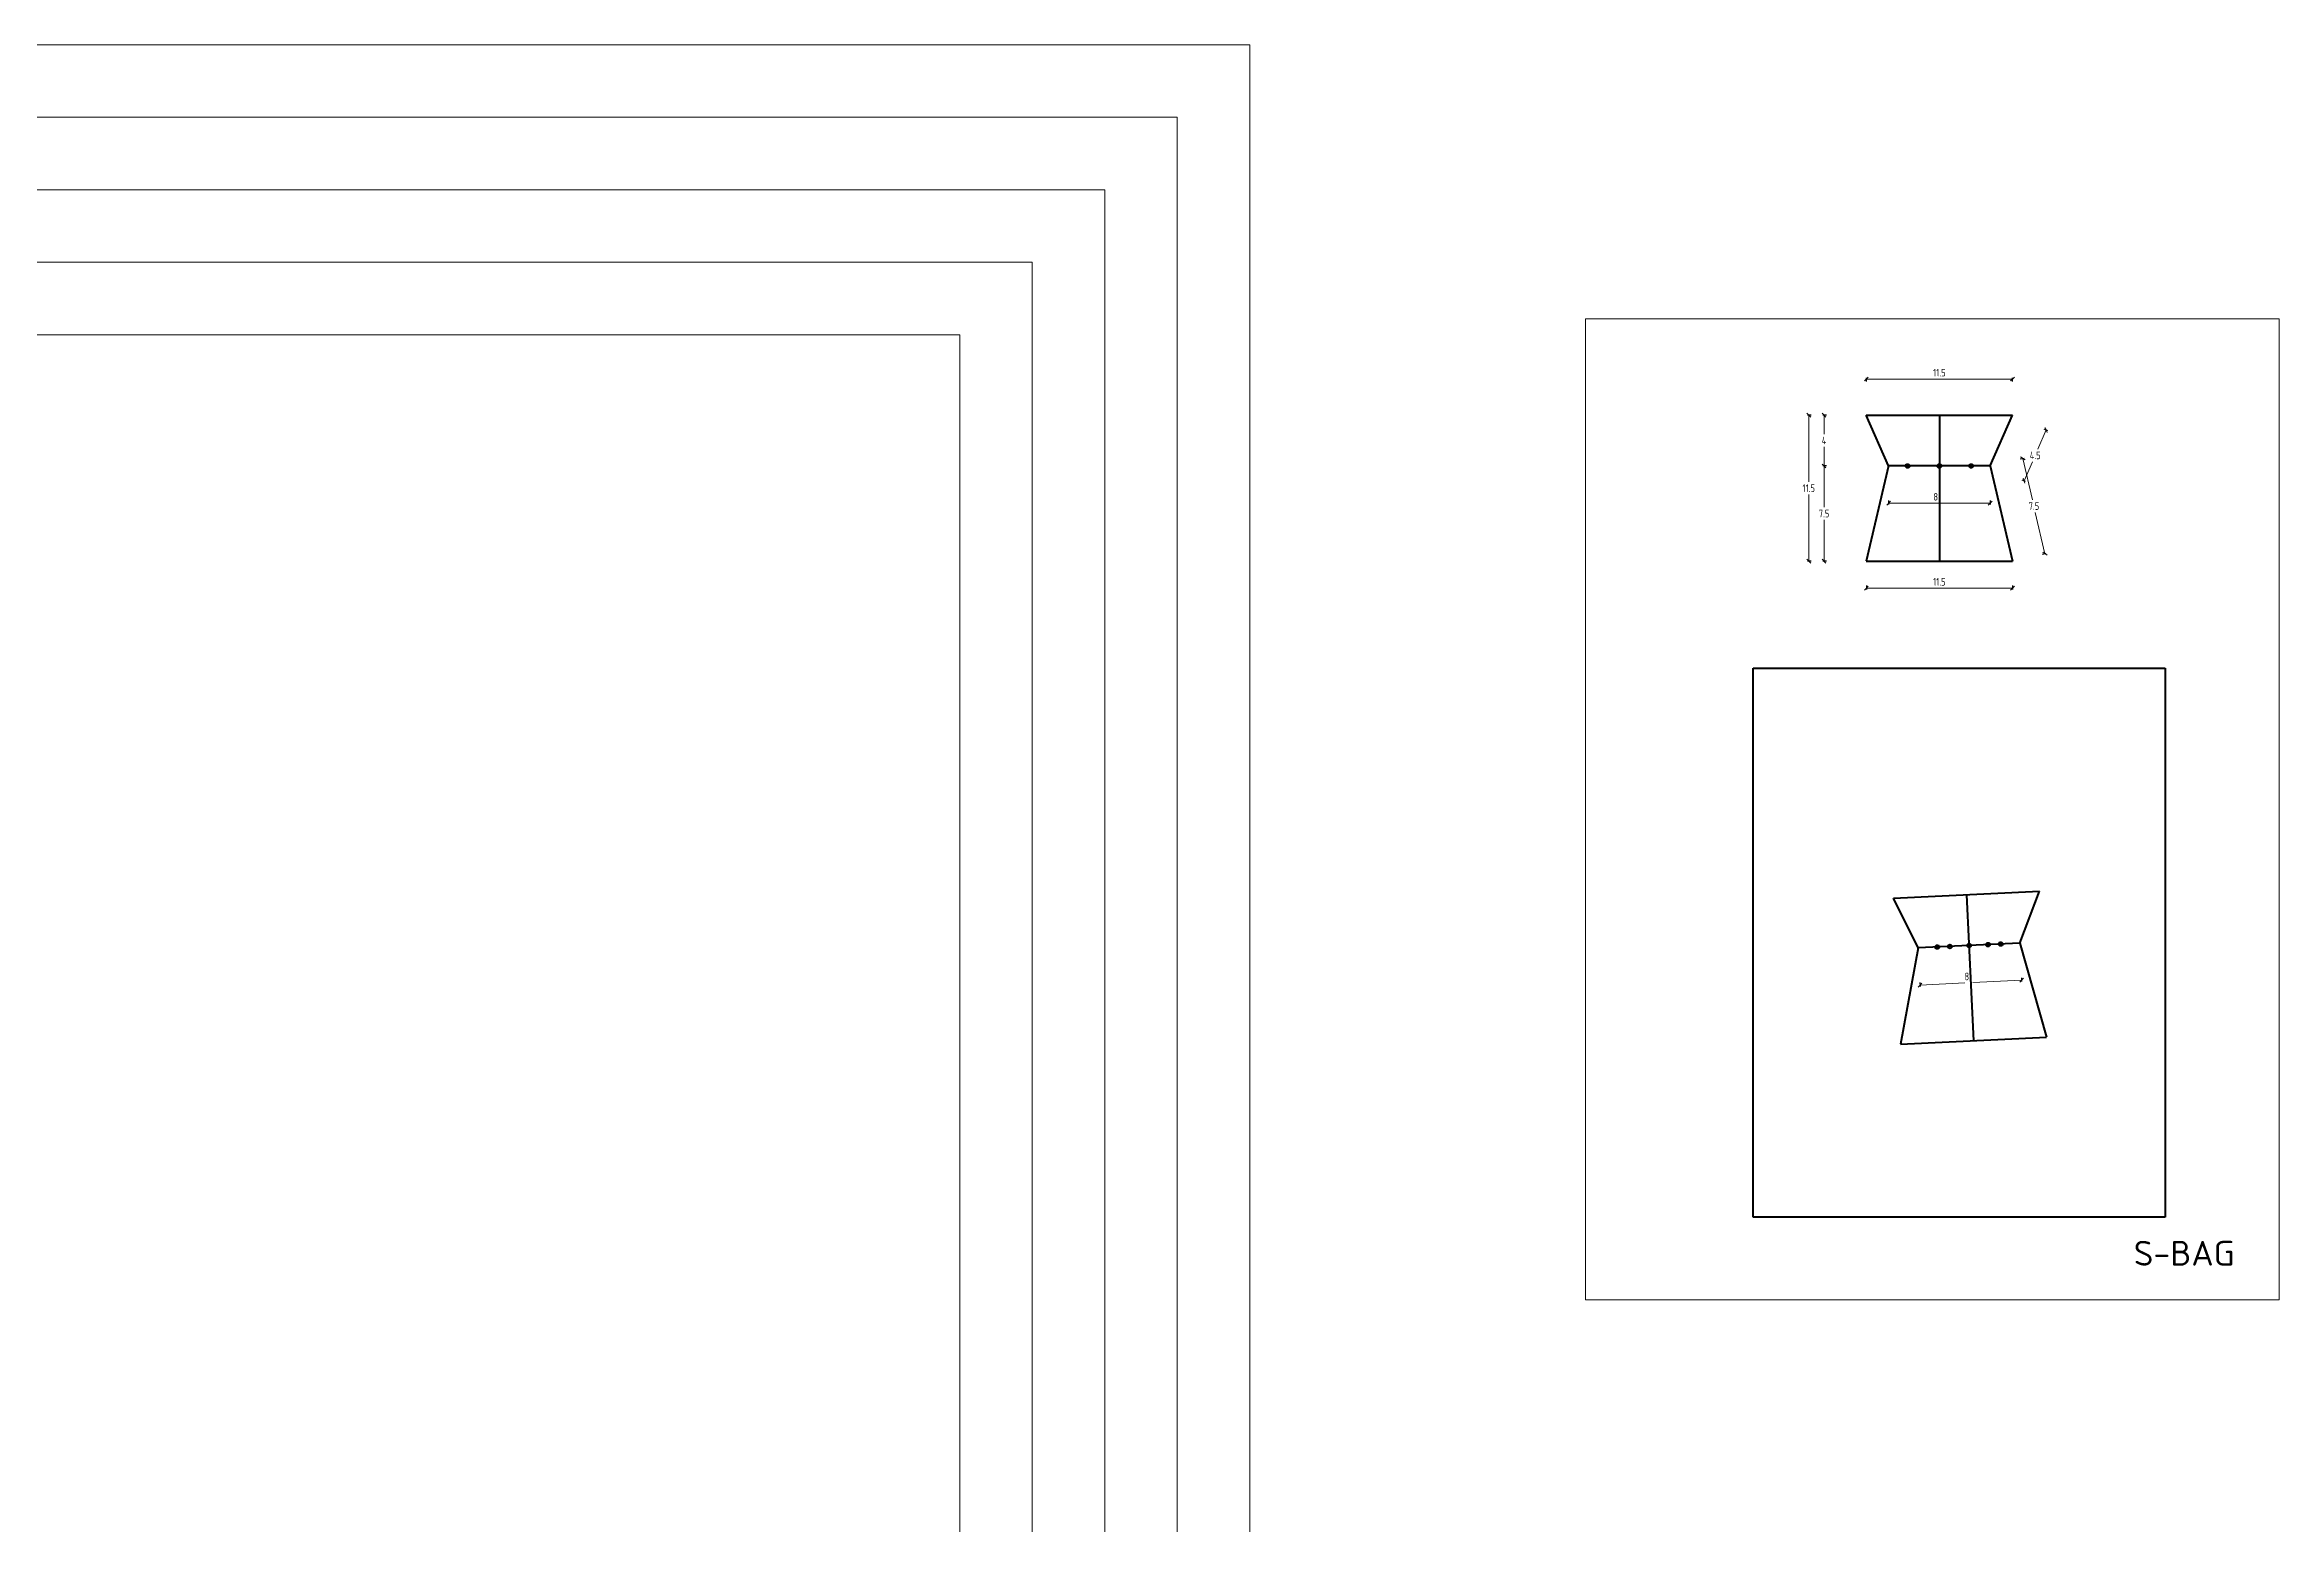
# Model space of a CAD drawing. Header units: centimetres. Extents: x 25 to 752, y 13 to 585.
# Drawn here: x 576.5 to 752.4, y 415.6 to 532.1 of the extents above; entities that cross this region are included whole.
import ezdxf

# ---------------------------------------------------------------- set-up
doc = ezdxf.new("R2010")
doc.units = ezdxf.units.CM
doc.header["$MEASUREMENT"] = 0
doc.layers.add('BETON', color=74, linetype='Continuous', lineweight=40)
doc.layers.add('KOTE', color=8, linetype='Continuous', lineweight=13)
doc.styles.add('1-200', font='isocpeur.ttf', dxfattribs={"height": 60})
doc.styles.add('KOTE', font='isocp3.shx', dxfattribs={"width": 0.9})
doc.dimstyles.new('Copy of smi-z-zinco-2', dxfattribs={"dimtxt": 0.6, "dimasz": 0.3, "dimexe": 0.1, "dimexo": 0, "dimgap": 0.2, "dimtad": 1, "dimtih": 1, "dimtoh": 1, "dimrnd": 0.5, "dimzin": 12, "dimdsep": 46, "dimtxsty": 'KOTE', "dimblk": 'OBLIQUE', "dimcen": 0, "dimclrd": 8, "dimclrt": 4, "dimazin": 3, "dimtfac": 1, "dimtix": 1, "dimtmove": 2, "dimatfit": 2, "dimldrblk": 'NONE', "dimfxl": 0.2, "dimfxlon": 1, "dimtvp": 1, "dimtolj": 1, "dimlwd": -1, "dimarcsym": 0})
picture_1 = doc.add_image_def('image1.jpg', size_in_pixel=(3024, 4032))

# ---------------------------------------------------------------- blocks, each defined once
blk = doc.blocks.new('_Oblique')
at = {"color": 0, "linetype": 'ByBlock', "lineweight": -2}
blk.add_line((-0.5, -0.5), (0.5, 0.5), dxfattribs=at)
blk = doc.blocks.new('*D21')
at = {"layer": 'Defpoints', "color": 0, "transparency": 16777216}
for p in [(731.35, 505.79), (719.85, 502.95), (731.35, 502.95)]:
    blk.add_point(p, dxfattribs=at)
at = {"layer": 'KOTE', "color": 0, "lineweight": -2, "transparency": 16777216}
for p, q in [((719.85, 505.59), (719.85, 505.89)), ((731.35, 505.59), (731.35, 505.89))]:
    blk.add_line(p, q, dxfattribs=at)
at = {"layer": 'KOTE', "color": 8, "transparency": 16777216}
blk.add_line((719.85, 505.79), (731.35, 505.79), dxfattribs=at)
at = {"layer": 'KOTE', "color": 8, "transparency": 16777216, "xscale": 0.3, "yscale": 0.3, "zscale": 0.3, "rotation": 180}
blk.add_blockref('_Oblique', (719.85, 505.79), dxfattribs=at)
at = {"layer": 'KOTE', "color": 8, "transparency": 16777216, "xscale": 0.3, "yscale": 0.3, "zscale": 0.3}
blk.add_blockref('_Oblique', (731.35, 505.79), dxfattribs=at)
at = {"layer": 'KOTE', "color": 4, "transparency": 16777216, "insert": (725.6, 506.29), "char_height": 0.6, "attachment_point": 5, "style": 'KOTE'}
blk.add_mtext('\\A1;11.5', dxfattribs=at)
blk = doc.blocks.new('_None')
blk = doc.blocks.new('*D22')
at = {"layer": 'Defpoints', "color": 0, "transparency": 16777216}
for p in [(719.85, 491.45), (731.35, 491.45), (731.35, 489.33)]:
    blk.add_point(p, dxfattribs=at)
at = {"layer": 'KOTE', "color": 0, "lineweight": -2, "transparency": 16777216}
for p, q in [((719.85, 489.53), (719.85, 489.23)), ((731.35, 489.53), (731.35, 489.23))]:
    blk.add_line(p, q, dxfattribs=at)
at = {"layer": 'KOTE', "color": 8, "transparency": 16777216}
blk.add_line((719.85, 489.33), (731.35, 489.33), dxfattribs=at)
at = {"layer": 'KOTE', "color": 8, "transparency": 16777216, "xscale": 0.3, "yscale": 0.3, "zscale": 0.3, "rotation": 180}
blk.add_blockref('_Oblique', (719.85, 489.33), dxfattribs=at)
at = {"layer": 'KOTE', "color": 8, "transparency": 16777216, "xscale": 0.3, "yscale": 0.3, "zscale": 0.3}
blk.add_blockref('_Oblique', (731.35, 489.33), dxfattribs=at)
at = {"layer": 'KOTE', "color": 4, "transparency": 16777216, "insert": (725.6, 489.83), "char_height": 0.6, "attachment_point": 5, "style": 'KOTE'}
blk.add_mtext('\\A1;11.5', dxfattribs=at)
blk = doc.blocks.new('*D23')
at = {"layer": 'Defpoints', "color": 0, "transparency": 16777216}
for p in [(731.35, 502.95), (729.6, 498.95), (732.26, 497.78)]:
    blk.add_point(p, dxfattribs=at)
at = {"layer": 'KOTE', "color": 8, "transparency": 16777216}
for p, q in [((734.01, 501.78), (733.36, 500.28)), ((732.26, 497.78), (732.92, 499.28))]:
    blk.add_line(p, q, dxfattribs=at)
at = {"layer": 'KOTE', "color": 0, "lineweight": -2, "transparency": 16777216}
for p, q in [((733.83, 501.86), (734.1, 501.74)), ((732.08, 497.86), (732.35, 497.74))]:
    blk.add_line(p, q, dxfattribs=at)
at = {"layer": 'KOTE', "color": 8, "transparency": 16777216, "xscale": 0.3, "yscale": 0.3, "zscale": 0.3}
for p, rotation in [((734.01, 501.78), 66.37062226934322), ((732.26, 497.78), 246.3706222693431)]:
    blk.add_blockref('_Oblique', p, dxfattribs=dict(at, rotation=rotation))
at = {"layer": 'KOTE', "color": 4, "transparency": 16777216, "insert": (733.14, 499.78), "char_height": 0.6, "attachment_point": 5, "style": 'KOTE'}
blk.add_mtext('\\A1;4.5', dxfattribs=at)
blk = doc.blocks.new('*D24')
at = {"layer": 'Defpoints', "color": 0, "transparency": 16777216}
for p in [(729.6, 498.95), (731.35, 491.45), (733.91, 492.04)]:
    blk.add_point(p, dxfattribs=at)
at = {"layer": 'KOTE', "color": 0, "lineweight": -2, "transparency": 16777216}
for p, q in [((731.97, 499.5), (732.26, 499.57)), ((733.72, 492), (734.01, 492.07))]:
    blk.add_line(p, q, dxfattribs=at)
at = {"layer": 'KOTE', "color": 8, "transparency": 16777216}
for p, q in [((732.16, 499.54), (732.92, 496.29)), ((733.91, 492.04), (733.15, 495.29))]:
    blk.add_line(p, q, dxfattribs=at)
at = {"layer": 'KOTE', "color": 8, "transparency": 16777216, "xscale": 0.3, "yscale": 0.3, "zscale": 0.3}
for p, rotation in [((732.16, 499.54), 103.1340223063963), ((733.91, 492.04), 283.1340223063963)]:
    blk.add_blockref('_Oblique', p, dxfattribs=dict(at, rotation=rotation))
at = {"layer": 'KOTE', "color": 4, "transparency": 16777216, "insert": (733.04, 495.79), "char_height": 0.6, "attachment_point": 5, "style": 'KOTE'}
blk.add_mtext('\\A1;7.5', dxfattribs=at)
blk = doc.blocks.new('*D25')
at = {"layer": 'Defpoints', "color": 0, "transparency": 16777216}
for p in [(721.6, 498.95), (729.6, 498.95), (729.6, 496.02)]:
    blk.add_point(p, dxfattribs=at)
at = {"layer": 'KOTE', "color": 0, "lineweight": -2, "transparency": 16777216}
for p, q in [((721.6, 496.22), (721.6, 495.92)), ((729.6, 496.22), (729.6, 495.92))]:
    blk.add_line(p, q, dxfattribs=at)
at = {"layer": 'KOTE', "color": 8, "transparency": 16777216}
blk.add_line((721.6, 496.02), (729.6, 496.02), dxfattribs=at)
at = {"layer": 'KOTE', "color": 8, "transparency": 16777216, "xscale": 0.3, "yscale": 0.3, "zscale": 0.3, "rotation": 180}
blk.add_blockref('_Oblique', (721.6, 496.02), dxfattribs=at)
at = {"layer": 'KOTE', "color": 8, "transparency": 16777216, "xscale": 0.3, "yscale": 0.3, "zscale": 0.3}
blk.add_blockref('_Oblique', (729.6, 496.02), dxfattribs=at)
at = {"layer": 'KOTE', "color": 4, "transparency": 16777216, "insert": (725.31, 496.52), "char_height": 0.6, "attachment_point": 5, "style": 'KOTE'}
blk.add_mtext('\\A1;8', dxfattribs=at)
blk = doc.blocks.new('*D26')
at = {"layer": 'Defpoints', "color": 0, "transparency": 16777216}
for p in [(719.85, 502.95), (716.52, 498.95), (721.6, 498.95)]:
    blk.add_point(p, dxfattribs=at)
at = {"layer": 'KOTE', "color": 0, "lineweight": -2, "transparency": 16777216}
for p, q in [((716.72, 502.95), (716.42, 502.95)), ((716.72, 498.95), (716.42, 498.95))]:
    blk.add_line(p, q, dxfattribs=at)
at = {"layer": 'KOTE', "color": 8, "transparency": 16777216}
for p, q in [((716.52, 502.95), (716.52, 501.45)), ((716.52, 498.95), (716.52, 500.45))]:
    blk.add_line(p, q, dxfattribs=at)
at = {"layer": 'KOTE', "color": 8, "transparency": 16777216, "xscale": 0.3, "yscale": 0.3, "zscale": 0.3}
for p, rotation in [((716.52, 502.95), 90), ((716.52, 498.95), 270)]:
    blk.add_blockref('_Oblique', p, dxfattribs=dict(at, rotation=rotation))
at = {"layer": 'KOTE', "color": 4, "transparency": 16777216, "insert": (716.52, 500.95), "char_height": 0.6, "attachment_point": 5, "style": 'KOTE'}
blk.add_mtext('\\A1;4', dxfattribs=at)
blk = doc.blocks.new('*D27')
at = {"layer": 'Defpoints', "color": 0, "transparency": 16777216}
for p in [(721.6, 498.95), (716.52, 491.45), (719.85, 491.45)]:
    blk.add_point(p, dxfattribs=at)
at = {"layer": 'KOTE', "color": 0, "lineweight": -2, "transparency": 16777216}
for p, q in [((716.72, 498.95), (716.42, 498.95)), ((716.72, 491.45), (716.42, 491.45))]:
    blk.add_line(p, q, dxfattribs=at)
at = {"layer": 'KOTE', "color": 8, "transparency": 16777216}
for p, q in [((716.52, 498.95), (716.52, 495.7)), ((716.52, 491.45), (716.52, 494.7))]:
    blk.add_line(p, q, dxfattribs=at)
at = {"layer": 'KOTE', "color": 8, "transparency": 16777216, "xscale": 0.3, "yscale": 0.3, "zscale": 0.3}
for p, rotation in [((716.52, 498.95), 90), ((716.52, 491.45), 270)]:
    blk.add_blockref('_Oblique', p, dxfattribs=dict(at, rotation=rotation))
at = {"layer": 'KOTE', "color": 4, "transparency": 16777216, "insert": (716.52, 495.2), "char_height": 0.6, "attachment_point": 5, "style": 'KOTE'}
blk.add_mtext('\\A1;7.5', dxfattribs=at)
blk = doc.blocks.new('*D28')
at = {"layer": 'Defpoints', "color": 0, "transparency": 16777216}
for p in [(719.85, 502.95), (715.32, 491.45), (719.85, 491.45)]:
    blk.add_point(p, dxfattribs=at)
at = {"layer": 'KOTE', "color": 0, "lineweight": -2, "transparency": 16777216}
for p, q in [((715.52, 502.95), (715.22, 502.95)), ((715.52, 491.45), (715.22, 491.45))]:
    blk.add_line(p, q, dxfattribs=at)
at = {"layer": 'KOTE', "color": 8, "transparency": 16777216}
for p, q in [((715.32, 502.95), (715.32, 497.7)), ((715.32, 491.45), (715.32, 496.7))]:
    blk.add_line(p, q, dxfattribs=at)
at = {"layer": 'KOTE', "color": 8, "transparency": 16777216, "xscale": 0.3, "yscale": 0.3, "zscale": 0.3}
for p, rotation in [((715.32, 502.95), 90), ((715.32, 491.45), 270)]:
    blk.add_blockref('_Oblique', p, dxfattribs=dict(at, rotation=rotation))
at = {"layer": 'KOTE', "color": 4, "transparency": 16777216, "insert": (715.32, 497.2), "char_height": 0.6, "attachment_point": 5, "style": 'KOTE'}
blk.add_mtext('\\A1;11.5', dxfattribs=at)
blk = doc.blocks.new('*D33')
at = {"layer": 'Defpoints', "color": 0, "transparency": 16777216}
for p in [(723.94, 461.01), (731.93, 461.39), (732.07, 458.46)]:
    blk.add_point(p, dxfattribs=at)
at = {"layer": 'KOTE', "color": 0, "lineweight": -2, "transparency": 16777216}
for p, q in [((724.07, 458.28), (724.08, 457.98)), ((732.06, 458.66), (732.07, 458.36))]:
    blk.add_line(p, q, dxfattribs=at)
at = {"layer": 'KOTE', "color": 8, "transparency": 16777216}
for p, q in [((724.08, 458.08), (727.61, 458.25)), ((732.07, 458.46), (728.23, 458.28))]:
    blk.add_line(p, q, dxfattribs=at)
at = {"layer": 'KOTE', "color": 8, "transparency": 16777216, "xscale": 0.3, "yscale": 0.3, "zscale": 0.3}
for p, rotation in [((724.08, 458.08), 182.7364904625039), ((732.07, 458.46), 2.736490462503994)]:
    blk.add_blockref('_Oblique', p, dxfattribs=dict(at, rotation=rotation))
at = {"layer": 'KOTE', "color": 4, "transparency": 16777216, "insert": (727.76, 458.76), "char_height": 0.6, "attachment_point": 5, "style": 'KOTE'}
blk.add_mtext('\\A1;8', dxfattribs=at)

msp = doc.modelspace()

# ---------------------------------------------------------------- hatches: boundary and pattern name
at = {"layer": 'BETON'}
h = msp.add_hatch(color=5, dxfattribs=at)
h.dxf.hatch_style = 1
h.paths.add_polyline_path([(722.947, 498.946), (723.247, 498.946, 1)])
h = msp.add_hatch(color=5, dxfattribs=at)
h.dxf.hatch_style = 1
h.paths.add_polyline_path([(723.247, 498.946), (722.947, 498.946, 1)])
h = msp.add_hatch(color=5, dxfattribs=at)
h.dxf.hatch_style = 1
h.paths.add_polyline_path([(725.597, 499.096, 0.4142136), (725.447, 498.946), (725.597, 498.946)])
h = msp.add_hatch(color=5, dxfattribs=at)
h.dxf.hatch_style = 1
h.paths.add_polyline_path([(725.597, 498.946), (725.447, 498.946, 0.4142136), (725.597, 498.796)])
h = msp.add_hatch(color=5, dxfattribs=at)
h.dxf.hatch_style = 1
h.paths.add_polyline_path([(725.597, 499.096), (725.597, 498.946), (725.747, 498.946, 0.4142136)])
h = msp.add_hatch(color=5, dxfattribs=at)
h.dxf.hatch_style = 1
h.paths.add_polyline_path([(725.747, 498.946), (725.597, 498.946), (725.597, 498.796, 0.4142136)])
h = msp.add_hatch(color=5, dxfattribs=at)
h.dxf.hatch_style = 1
h.paths.add_polyline_path([(727.947, 498.946), (728.247, 498.946, 1)])
h = msp.add_hatch(color=5, dxfattribs=at)
h.dxf.hatch_style = 1
h.paths.add_polyline_path([(728.247, 498.946), (727.947, 498.946, 1)])
h = msp.add_hatch(color=5, dxfattribs=at)
h.dxf.hatch_style = 1
h.paths.add_polyline_path([(730.278, 461.309), (730.578, 461.323, 1)])
h.paths.add_polyline_path([(730.578, 461.323), (730.278, 461.309, 1)])
h.paths.add_polyline_path([(729.279, 461.261), (729.579, 461.275, 1)])
h.paths.add_polyline_path([(729.579, 461.275), (729.279, 461.261, 1)])
h.paths.add_polyline_path([(727.924, 461.346, 0.4142136), (727.781, 461.189), (727.931, 461.197)])
h.paths.add_polyline_path([(727.924, 461.346), (727.931, 461.197), (728.081, 461.204, 0.4142136)])
h.paths.add_polyline_path([(728.081, 461.204), (727.931, 461.197), (727.938, 461.047, 0.4142136)])
h.paths.add_polyline_path([(727.931, 461.197), (727.781, 461.189, 0.4142136), (727.938, 461.047)])
h.paths.add_polyline_path([(726.283, 461.118), (726.582, 461.132, 1)])
h.paths.add_polyline_path([(726.582, 461.132), (726.283, 461.118, 1)])
h.paths.add_polyline_path([(725.284, 461.07), (725.584, 461.084, 1)])
h.paths.add_polyline_path([(725.584, 461.084), (725.284, 461.07, 1)])

# ---------------------------------------------------------------- linework, layer by layer
at = {"layer": 'BETON', "color": 240, "true_color": 0xed1f24}
for p, q in [((719.847, 502.946), (731.347, 502.946)), ((721.597, 498.946), (719.847, 502.946)), ((729.597, 498.946), (731.347, 502.946)), ((721.597, 498.946), (719.847, 491.446)), ((729.597, 498.946), (731.347, 491.446)), ((719.847, 491.446), (731.347, 491.446)), ((721.997, 464.917), (733.483, 465.467)), ((723.935, 461.006), (721.997, 464.917)), ((731.926, 461.388), (733.483, 465.467)), ((723.935, 461.006), (722.546, 453.431)), ((731.926, 461.388), (734.032, 453.98)), ((722.546, 453.431), (734.032, 453.98))]:
    msp.add_line(p, q, dxfattribs=at)
at = {"layer": 'BETON', "color": 5}
for p, q in [((725.597, 502.946), (725.597, 491.446)), ((729.597, 498.946), (721.597, 498.946)), ((727.74, 465.192), (728.289, 453.705)), ((731.926, 461.388), (723.935, 461.006))]:
    msp.add_line(p, q, dxfattribs=at)
for centre in [(723.097, 498.946), (725.597, 498.946), (728.097, 498.946), (725.434, 461.077), (726.433, 461.125), (727.931, 461.197), (729.429, 461.268), (730.428, 461.316)]:
    msp.add_circle(centre, 0.15, dxfattribs=at)
at = {"layer": 'KOTE'}
for points in [[(400.586, 532.106), (671.323, 532.106), (671.323, 12.952), (400.586, 12.952)], [(406.293, 526.399), (665.616, 526.399), (665.616, 18.659), (406.293, 18.659)], [(412, 520.692), (659.909, 520.692), (659.909, 24.366), (412, 24.366)], [(417.707, 514.985), (654.202, 514.985), (654.202, 30.073), (417.707, 30.073)], [(697.754, 510.528), (752.354, 510.528), (752.354, 433.308), (697.754, 433.308)], [(423.414, 509.278), (648.495, 509.278), (648.495, 35.78), (423.414, 35.78)]]:
    msp.add_lwpolyline(points, close=True, dxfattribs=at)

# ---------------------------------------------------------------- texts
at = {"insert": (740.902, 437.951), "char_height": 1.95, "width": 20.33996, "attachment_point": 1, "style": '1-200'}
msp.add_mtext('S-BAG', dxfattribs=at)

# ---------------------------------------------------------------- dimensions: what is measured, and where the dimension line sits
at = {"layer": 'KOTE'}
for base, p1, p2, picture, middle in [((731.347, 505.787), (719.847, 502.946), (731.347, 502.946), '*D21', (725.597, 506.287)), ((731.347, 489.333), (719.847, 491.446), (731.347, 491.446), '*D22', (725.597, 489.833))]:
    dim = msp.add_linear_dim(base=base, p1=p1, p2=p2, dimstyle='Copy of smi-z-zinco-2', dxfattribs=at)
    dim.commit()
    dim.dimension.update_dxf_attribs({"geometry": picture, "text_midpoint": middle})
for base, p1, p2, picture, middle in [((715.322, 491.446), (719.847, 502.946), (719.847, 491.446), '*D28', (715.322, 497.196)), ((716.517, 498.946), (719.847, 502.946), (721.597, 498.946), '*D26', (716.517, 500.946)), ((716.517, 491.446), (721.597, 498.946), (719.847, 491.446), '*D27', (716.517, 495.196))]:
    dim = msp.add_linear_dim(base=base, p1=p1, p2=p2, angle=90, dimstyle='Copy of smi-z-zinco-2', dxfattribs=at)
    dim.commit()
    dim.dimension.update_dxf_attribs({"geometry": picture, "text_midpoint": middle})
for p1, p2, distance, picture, middle in [((731.347, 502.946), (729.597, 498.946), 2.91, '*D23', (733.138, 499.779)), ((729.597, 498.946), (731.347, 491.446), 2.633, '*D24', (733.035, 495.794))]:
    dim = msp.add_aligned_dim(p1=p1, p2=p2, distance=distance, dimstyle='Copy of smi-z-zinco-2', dxfattribs=at)
    dim.commit()
    dim.dimension.update_dxf_attribs({"geometry": picture, "text_midpoint": middle})
dim = msp.add_linear_dim(base=(729.597, 496.02), p1=(721.597, 498.946), p2=(729.597, 498.946), dimstyle='Copy of smi-z-zinco-2', dxfattribs=at)
dim.commit()
dim.dimension.update_dxf_attribs({"geometry": '*D25', "text_midpoint": (725.308, 496.52), "dimtype": 160})
dim = msp.add_linear_dim(base=(732.066, 458.465), p1=(723.935, 461.006), p2=(731.926, 461.388), angle=2.73649, dimstyle='Copy of smi-z-zinco-2', dxfattribs=at)
dim.commit()
dim.dimension.update_dxf_attribs({"geometry": '*D33', "text_midpoint": (727.758, 458.759), "dimtype": 160})

# ---------------------------------------------------------------- pictures from other files: only their frames are drawn
at = {"layer": 'BETON'}
image = msp.add_image(picture_1, insert=(710.938, 439.813), size_in_units=(32.422, 43.23), dxfattribs=at)
image.dxf.flags = 7

doc.saveas('drawing.dxf')
